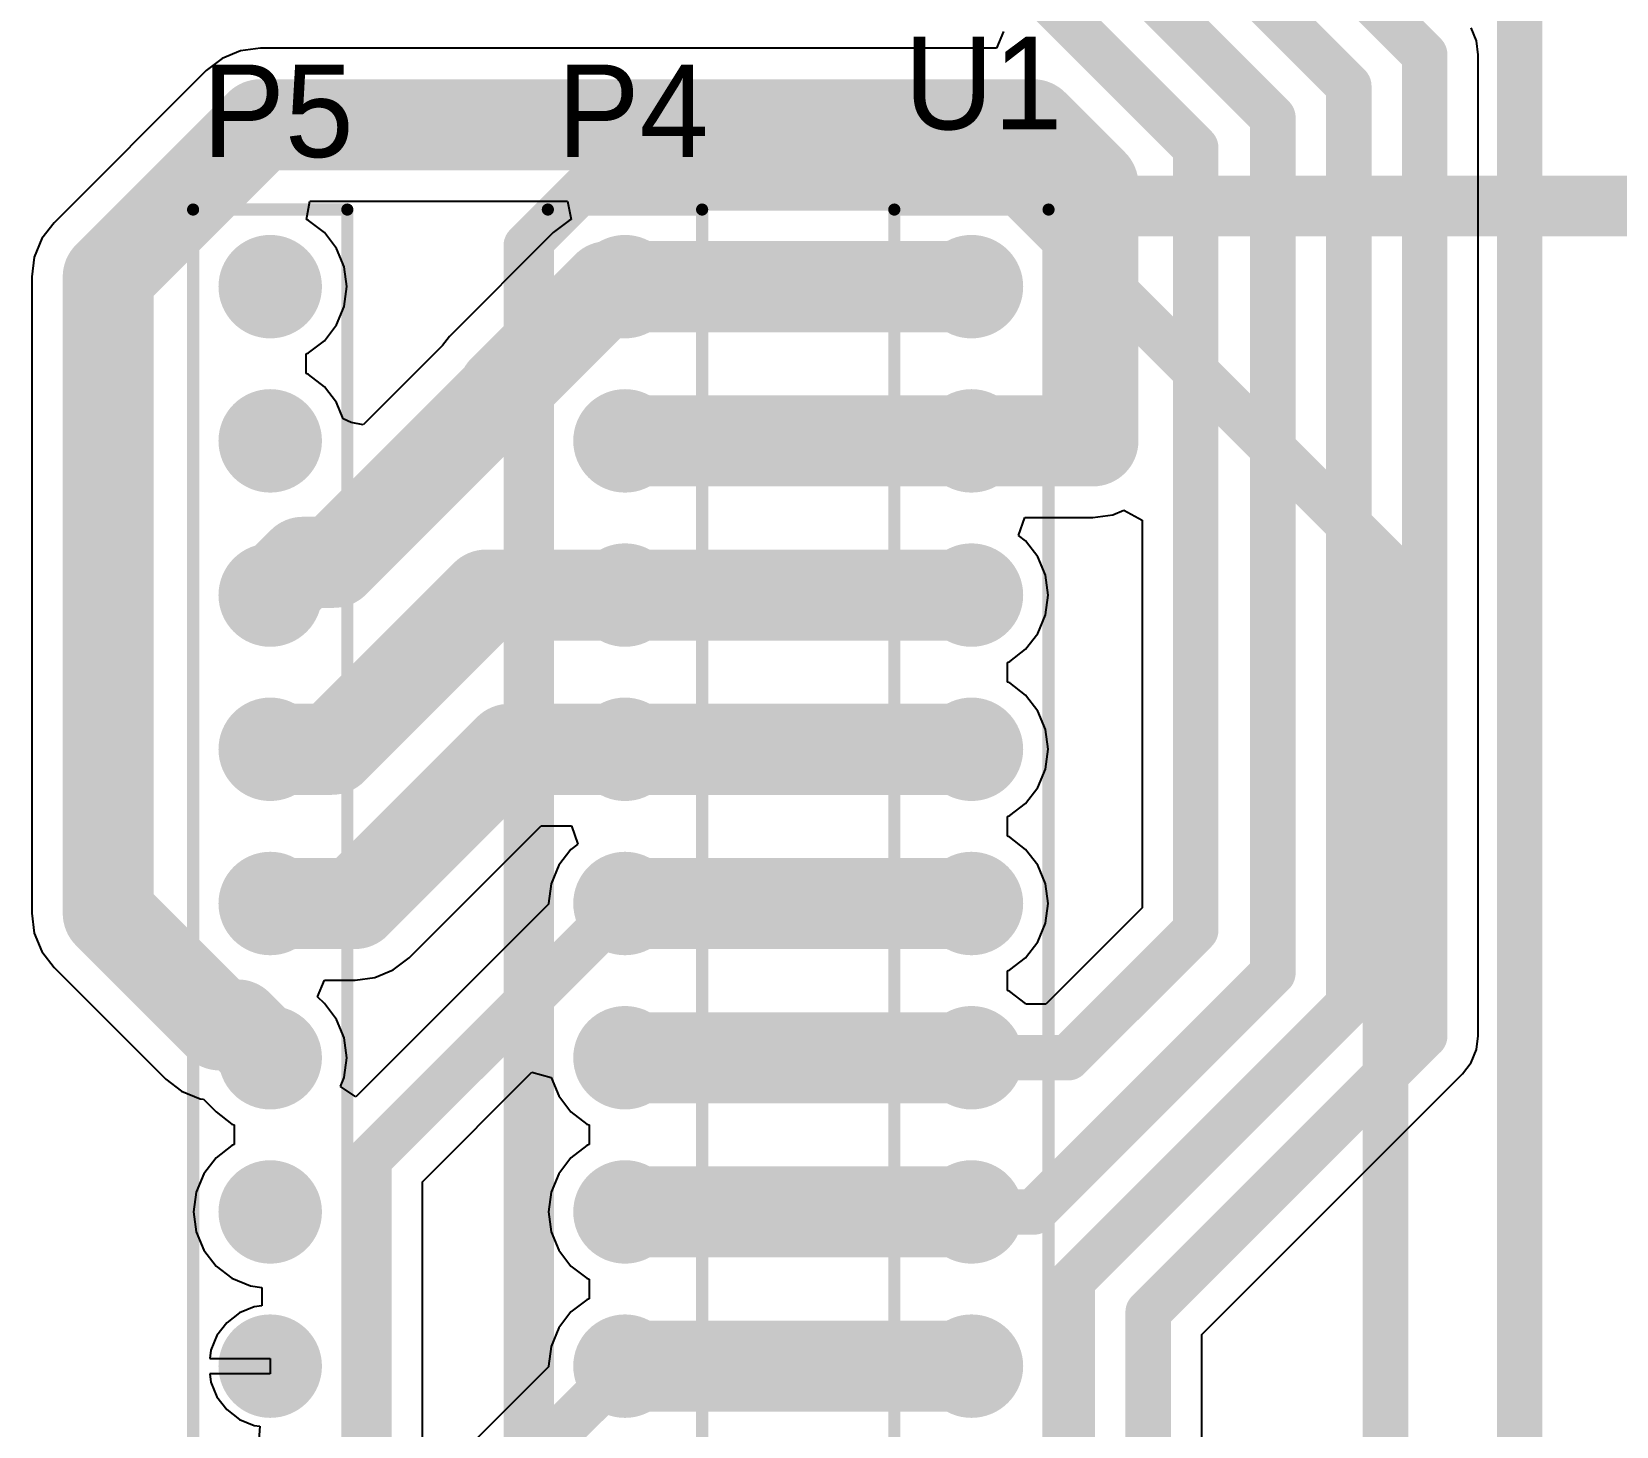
# Model space of a CAD drawing. Header units: millimetres. Extents: x 40 to 159, y 68 to 176.
# Drawn here: x 58.3 to 84.4, y 124.1 to 147.07 of the extents above; entities that cross this region are included whole.
import ezdxf

# ---------------------------------------------------------------- set-up
doc = ezdxf.new("R2010")
doc.units = ezdxf.units.MM
for name, color, linetype in [('BottomLayer', 5, 'Continuous'), ('BottomSolder', 6, 'Continuous'), ('MultiLayer', 9, 'Continuous'), ('PadHoleLayer', 156, 'Continuous'), ('TopLayer', 1, 'Continuous'), ('TopOverlay', 2, 'Continuous'), ('TopSolder', 216, 'Continuous')]:
    doc.layers.add(name, color=color, linetype=linetype)

# ---------------------------------------------------------------- blocks, each defined once
blk = doc.blocks.new('STM32F051C6B_______B_____8')
at = {"layer": 'BottomLayer', "const_width": 0.75}
for points in [[(-58.795, -15.25, 1), (-58.045, -15.25, 1)], [(-56.255, -15.25, 1), (-55.505, -15.25, 1)], [(-53.715, -15.25, 1), (-52.965, -15.25, 1)], [(-51.175, -15.25, 1), (-50.425, -15.25, 1)], [(-48.635, -15.25, 1), (-47.885, -15.25, 1)], [(-46.095, -15.25, 1), (-45.345, -15.25, 1)], [(-43.555, -15.25, 1), (-42.805, -15.25, 1)], [(-41.015, -15.25, 1), (-40.265, -15.25, 1)]]:
    blk.add_lwpolyline(points, format="xyb", close=True, dxfattribs=at)
at = {"layer": 'BottomSolder', "const_width": 0.852}
for points in [[(-58.846, -15.25, 1), (-57.994, -15.25, 1)], [(-56.306, -15.25, 1), (-55.454, -15.25, 1)], [(-53.766, -15.25, 1), (-52.914, -15.25, 1)], [(-51.226, -15.25, 1), (-50.374, -15.25, 1)], [(-48.686, -15.25, 1), (-47.834, -15.25, 1)], [(-46.146, -15.25, 1), (-45.294, -15.25, 1)], [(-43.606, -15.25, 1), (-42.754, -15.25, 1)], [(-41.066, -15.25, 1), (-40.214, -15.25, 1)]]:
    blk.add_lwpolyline(points, format="xyb", close=True, dxfattribs=at)
at = {"layer": 'MultiLayer', "const_width": 0.75}
for points in [[(-58.795, -15.25, 1), (-58.045, -15.25, 1)], [(-56.255, -15.25, 1), (-55.505, -15.25, 1)], [(-53.715, -15.25, 1), (-52.965, -15.25, 1)], [(-51.175, -15.25, 1), (-50.425, -15.25, 1)], [(-48.635, -15.25, 1), (-47.885, -15.25, 1)], [(-46.095, -15.25, 1), (-45.345, -15.25, 1)], [(-43.555, -15.25, 1), (-42.805, -15.25, 1)], [(-41.015, -15.25, 1), (-40.265, -15.25, 1)]]:
    blk.add_lwpolyline(points, format="xyb", close=True, dxfattribs=at)
at = {"layer": 'PadHoleLayer', "const_width": 0.45}
for points in [[(-58.645, -15.25, 1), (-58.195, -15.25, 1)], [(-56.105, -15.25, 1), (-55.655, -15.25, 1)], [(-53.565, -15.25, 1), (-53.115, -15.25, 1)], [(-51.025, -15.25, 1), (-50.575, -15.25, 1)], [(-48.485, -15.25, 1), (-48.035, -15.25, 1)], [(-45.945, -15.25, 1), (-45.495, -15.25, 1)], [(-43.405, -15.25, 1), (-42.955, -15.25, 1)], [(-40.865, -15.25, 1), (-40.415, -15.25, 1)]]:
    blk.add_lwpolyline(points, format="xyb", close=True, dxfattribs=at)
at = {"layer": 'TopLayer', "const_width": 0.75}
for points in [[(-58.795, -15.25, 1), (-58.045, -15.25, 1)], [(-56.255, -15.25, 1), (-55.505, -15.25, 1)], [(-53.715, -15.25, 1), (-52.965, -15.25, 1)], [(-51.175, -15.25, 1), (-50.425, -15.25, 1)], [(-48.635, -15.25, 1), (-47.885, -15.25, 1)], [(-46.095, -15.25, 1), (-45.345, -15.25, 1)], [(-43.555, -15.25, 1), (-42.805, -15.25, 1)], [(-41.015, -15.25, 1), (-40.265, -15.25, 1)]]:
    blk.add_lwpolyline(points, format="xyb", close=True, dxfattribs=at)
at = {"layer": 'TopOverlay'}
for points, const_width in [([(-59.75, -13), (-59.75, -2.25)], 1), ([(-59.69, -16.52), (-59.69, -13.98)], 0.2), ([(1.27, -13.98), (-59.69, -13.98)], 0.2), ([(-0.635, -16.52), (-59.69, -16.52)], 0.2)]:
    blk.add_lwpolyline(points, dxfattribs=dict(at, const_width=const_width))
for points, const_width in [([(-60, -13, 1), (-59.5, -13, 1)], 0.5), ([(-59.74, -13.98, 1), (-59.64, -13.98, 1)], 0.1), ([(-59.74, -13.98, 1), (-59.64, -13.98, 1)], 0.1), ([(-59.74, -16.52, 1), (-59.64, -16.52, 1)], 0.1), ([(-59.74, -16.52, 1), (-59.64, -16.52, 1)], 0.1)]:
    blk.add_lwpolyline(points, format="xyb", close=True, dxfattribs=dict(at, const_width=const_width))
at = {"layer": 'TopSolder', "const_width": 0.852}
for points in [[(-58.846, -15.25, 1), (-57.994, -15.25, 1)], [(-56.306, -15.25, 1), (-55.454, -15.25, 1)], [(-53.766, -15.25, 1), (-52.914, -15.25, 1)], [(-51.226, -15.25, 1), (-50.374, -15.25, 1)], [(-48.686, -15.25, 1), (-47.834, -15.25, 1)], [(-46.146, -15.25, 1), (-45.294, -15.25, 1)], [(-43.606, -15.25, 1), (-42.754, -15.25, 1)], [(-41.066, -15.25, 1), (-40.214, -15.25, 1)]]:
    blk.add_lwpolyline(points, format="xyb", close=True, dxfattribs=at)
blk = doc.blocks.new('HDR1X9_18')
at = {"layer": 'BottomLayer', "const_width": 0.75}
for points in [[(-20.695, 0, 1), (-19.945, 0, 1)], [(-18.155, 0, 1), (-17.405, 0, 1)], [(-15.615, 0, 1), (-14.865, 0, 1)], [(-13.075, 0, 1), (-12.325, 0, 1)], [(-10.535, 0, 1), (-9.785, 0, 1)], [(-7.995, 0, 1), (-7.245, 0, 1)], [(-5.455, 0, 1), (-4.705, 0, 1)], [(-2.915, 0, 1), (-2.165, 0, 1)]]:
    blk.add_lwpolyline(points, format="xyb", close=True, dxfattribs=at)
at = {"layer": 'BottomLayer'}
blk.add_solid([(0.75, 0.75), (-0.75, 0.75), (0.75, -0.75), (-0.75, -0.75)], dxfattribs=at)
at = {"layer": 'BottomSolder', "const_width": 0.852}
for points in [[(-20.746, 0, 1), (-19.894, 0, 1)], [(-18.206, 0, 1), (-17.354, 0, 1)], [(-15.666, 0, 1), (-14.814, 0, 1)], [(-13.126, 0, 1), (-12.274, 0, 1)], [(-10.586, 0, 1), (-9.734, 0, 1)], [(-8.046, 0, 1), (-7.194, 0, 1)], [(-5.506, 0, 1), (-4.654, 0, 1)], [(-2.966, 0, 1), (-2.114, 0, 1)]]:
    blk.add_lwpolyline(points, format="xyb", close=True, dxfattribs=at)
at = {"layer": 'BottomSolder'}
blk.add_solid([(0.852, 0.852), (-0.852, 0.852), (0.852, -0.852), (-0.852, -0.852)], dxfattribs=at)
at = {"layer": 'MultiLayer', "const_width": 0.75}
for points in [[(-20.695, 0, 1), (-19.945, 0, 1)], [(-18.155, 0, 1), (-17.405, 0, 1)], [(-15.615, 0, 1), (-14.865, 0, 1)], [(-13.075, 0, 1), (-12.325, 0, 1)], [(-10.535, 0, 1), (-9.785, 0, 1)], [(-7.995, 0, 1), (-7.245, 0, 1)], [(-5.455, 0, 1), (-4.705, 0, 1)], [(-2.915, 0, 1), (-2.165, 0, 1)]]:
    blk.add_lwpolyline(points, format="xyb", close=True, dxfattribs=at)
at = {"layer": 'MultiLayer'}
blk.add_solid([(0.75, 0.75), (-0.75, 0.75), (0.75, -0.75), (-0.75, -0.75)], dxfattribs=at)
at = {"layer": 'PadHoleLayer', "const_width": 0.45}
for points in [[(-20.545, 0, 1), (-20.095, 0, 1)], [(-18.005, 0, 1), (-17.555, 0, 1)], [(-15.465, 0, 1), (-15.015, 0, 1)], [(-12.925, 0, 1), (-12.475, 0, 1)], [(-10.385, 0, 1), (-9.935, 0, 1)], [(-7.845, 0, 1), (-7.395, 0, 1)], [(-5.305, 0, 1), (-4.855, 0, 1)], [(-2.765, 0, 1), (-2.315, 0, 1)], [(-0.225, 0, 1), (0.225, 0, 1)]]:
    blk.add_lwpolyline(points, format="xyb", close=True, dxfattribs=at)
at = {"layer": 'TopLayer', "const_width": 0.75}
for points in [[(-20.695, 0, 1), (-19.945, 0, 1)], [(-18.155, 0, 1), (-17.405, 0, 1)], [(-15.615, 0, 1), (-14.865, 0, 1)], [(-13.075, 0, 1), (-12.325, 0, 1)], [(-10.535, 0, 1), (-9.785, 0, 1)], [(-7.995, 0, 1), (-7.245, 0, 1)], [(-5.455, 0, 1), (-4.705, 0, 1)], [(-2.915, 0, 1), (-2.165, 0, 1)]]:
    blk.add_lwpolyline(points, format="xyb", close=True, dxfattribs=at)
at = {"layer": 'TopLayer'}
blk.add_solid([(0.75, 0.75), (-0.75, 0.75), (0.75, -0.75), (-0.75, -0.75)], dxfattribs=at)
at = {"layer": 'TopOverlay', "const_width": 0.2}
for points in [[(1.27, 1.27), (-21.59, 1.27)], [(-21.59, -1.27), (-21.59, 1.27)], [(1.27, -1.27), (1.27, 1.27)], [(1.27, -1.27), (-21.59, -1.27)]]:
    blk.add_lwpolyline(points, dxfattribs=at)
at = {"layer": 'TopOverlay', "const_width": 0.1}
for points in [[(-21.64, 1.27, 1), (-21.54, 1.27, 1)], [(-21.64, 1.27, 1), (-21.54, 1.27, 1)], [(1.22, 1.27, 1), (1.32, 1.27, 1)], [(1.22, 1.27, 1), (1.32, 1.27, 1)], [(-21.64, -1.27, 1), (-21.54, -1.27, 1)], [(-21.64, -1.27, 1), (-21.54, -1.27, 1)], [(1.22, -1.27, 1), (1.32, -1.27, 1)], [(1.22, -1.27, 1), (1.32, -1.27, 1)]]:
    blk.add_lwpolyline(points, format="xyb", close=True, dxfattribs=at)
at = {"layer": 'TopSolder', "const_width": 0.852}
for points in [[(-20.746, 0, 1), (-19.894, 0, 1)], [(-18.206, 0, 1), (-17.354, 0, 1)], [(-15.666, 0, 1), (-14.814, 0, 1)], [(-13.126, 0, 1), (-12.274, 0, 1)], [(-10.586, 0, 1), (-9.734, 0, 1)], [(-8.046, 0, 1), (-7.194, 0, 1)], [(-5.506, 0, 1), (-4.654, 0, 1)], [(-2.966, 0, 1), (-2.114, 0, 1)]]:
    blk.add_lwpolyline(points, format="xyb", close=True, dxfattribs=at)
at = {"layer": 'TopSolder'}
blk.add_solid([(0.852, 0.852), (-0.852, 0.852), (0.852, -0.852), (-0.852, -0.852)], dxfattribs=at)
blk = doc.blocks.new('HDR1X24_19')
at = {"layer": 'BottomLayer', "const_width": 0.75}
for points in [[(-58.795, 0, 1), (-58.045, 0, 1)], [(-56.255, 0, 1), (-55.505, 0, 1)], [(-53.715, 0, 1), (-52.965, 0, 1)], [(-51.175, 0, 1), (-50.425, 0, 1)], [(-48.635, 0, 1), (-47.885, 0, 1)], [(-46.095, 0, 1), (-45.345, 0, 1)], [(-43.555, 0, 1), (-42.805, 0, 1)], [(-41.015, 0, 1), (-40.265, 0, 1)]]:
    blk.add_lwpolyline(points, format="xyb", close=True, dxfattribs=at)
at = {"layer": 'BottomSolder', "const_width": 0.852}
for points in [[(-58.846, 0, 1), (-57.994, 0, 1)], [(-56.306, 0, 1), (-55.454, 0, 1)], [(-53.766, 0, 1), (-52.914, 0, 1)], [(-51.226, 0, 1), (-50.374, 0, 1)], [(-48.686, 0, 1), (-47.834, 0, 1)], [(-46.146, 0, 1), (-45.294, 0, 1)], [(-43.606, 0, 1), (-42.754, 0, 1)], [(-41.066, 0, 1), (-40.214, 0, 1)]]:
    blk.add_lwpolyline(points, format="xyb", close=True, dxfattribs=at)
at = {"layer": 'MultiLayer', "const_width": 0.75}
for points in [[(-58.795, 0, 1), (-58.045, 0, 1)], [(-56.255, 0, 1), (-55.505, 0, 1)], [(-53.715, 0, 1), (-52.965, 0, 1)], [(-51.175, 0, 1), (-50.425, 0, 1)], [(-48.635, 0, 1), (-47.885, 0, 1)], [(-46.095, 0, 1), (-45.345, 0, 1)], [(-43.555, 0, 1), (-42.805, 0, 1)], [(-41.015, 0, 1), (-40.265, 0, 1)]]:
    blk.add_lwpolyline(points, format="xyb", close=True, dxfattribs=at)
at = {"layer": 'PadHoleLayer', "const_width": 0.45}
for points in [[(-58.645, 0, 1), (-58.195, 0, 1)], [(-56.105, 0, 1), (-55.655, 0, 1)], [(-53.565, 0, 1), (-53.115, 0, 1)], [(-51.025, 0, 1), (-50.575, 0, 1)], [(-48.485, 0, 1), (-48.035, 0, 1)], [(-45.945, 0, 1), (-45.495, 0, 1)], [(-43.405, 0, 1), (-42.955, 0, 1)], [(-40.865, 0, 1), (-40.415, 0, 1)]]:
    blk.add_lwpolyline(points, format="xyb", close=True, dxfattribs=at)
at = {"layer": 'TopLayer', "const_width": 0.75}
for points in [[(-58.795, 0, 1), (-58.045, 0, 1)], [(-56.255, 0, 1), (-55.505, 0, 1)], [(-53.715, 0, 1), (-52.965, 0, 1)], [(-51.175, 0, 1), (-50.425, 0, 1)], [(-48.635, 0, 1), (-47.885, 0, 1)], [(-46.095, 0, 1), (-45.345, 0, 1)], [(-43.555, 0, 1), (-42.805, 0, 1)], [(-41.015, 0, 1), (-40.265, 0, 1)]]:
    blk.add_lwpolyline(points, format="xyb", close=True, dxfattribs=at)
at = {"layer": 'TopOverlay', "const_width": 0.2}
for points in [[(-59.69, -1.27), (-59.69, 1.27)], [(1.27, 1.27), (-59.69, 1.27)], [(-0.635, -1.27), (-59.69, -1.27)]]:
    blk.add_lwpolyline(points, dxfattribs=at)
at = {"layer": 'TopOverlay', "const_width": 0.1}
for points in [[(-59.74, 1.27, 1), (-59.64, 1.27, 1)], [(-59.74, 1.27, 1), (-59.64, 1.27, 1)], [(-59.74, -1.27, 1), (-59.64, -1.27, 1)], [(-59.74, -1.27, 1), (-59.64, -1.27, 1)]]:
    blk.add_lwpolyline(points, format="xyb", close=True, dxfattribs=at)
at = {"layer": 'TopSolder', "const_width": 0.852}
for points in [[(-58.846, 0, 1), (-57.994, 0, 1)], [(-56.306, 0, 1), (-55.454, 0, 1)], [(-53.766, 0, 1), (-52.914, 0, 1)], [(-51.226, 0, 1), (-50.374, 0, 1)], [(-48.686, 0, 1), (-47.834, 0, 1)], [(-46.146, 0, 1), (-45.294, 0, 1)], [(-43.606, 0, 1), (-42.754, 0, 1)], [(-41.066, 0, 1), (-40.214, 0, 1)]]:
    blk.add_lwpolyline(points, format="xyb", close=True, dxfattribs=at)

msp = doc.modelspace()

# ---------------------------------------------------------------- linework, layer by layer
at = {"layer": 'BottomLayer'}
for p, q in [((74.303, 147.08), (74.188, 146.803)), ((82.092, 146.923), (82.004, 147.136)), ((82.123, 146.694), (82.092, 146.923)), ((61.742, 146.76), (61.438, 146.634)), ((62.069, 146.803), (61.742, 146.76)), ((74.188, 146.803), (62.069, 146.803)), ((82.123, 130.536), (82.123, 146.694)), ((61.177, 146.434), (58.671, 143.928)), ((61.438, 146.634), (61.177, 146.434)), ((62.826, 143.981), (62.885, 144.281)), ((62.885, 144.281), (67.128, 144.281)), ((67.128, 144.281), (67.188, 143.981)), ((58.671, 143.928), (58.471, 143.667)), ((62.86, 143.967), (62.826, 143.981)), ((63.122, 143.767), (62.86, 143.967)), ((67.153, 143.967), (66.892, 143.767)), ((67.188, 143.981), (67.153, 143.967)), ((58.471, 143.667), (58.345, 143.363)), ((63.322, 143.505), (63.122, 143.767)), ((66.892, 143.767), (65.18, 142.055)), ((58.345, 143.363), (58.302, 143.036)), ((63.448, 143.201), (63.322, 143.505)), ((58.302, 143.036), (58.302, 132.554)), ((63.491, 142.875), (63.448, 143.201)), ((63.448, 142.549), (63.491, 142.875)), ((63.322, 142.245), (63.448, 142.549)), ((63.122, 141.983), (63.322, 142.245)), ((62.86, 141.783), (63.122, 141.983)), ((65.18, 142.055), (65.067, 141.907)), ((62.822, 141.767), (62.86, 141.783)), ((62.822, 141.443), (62.822, 141.767)), ((65.067, 141.907), (63.759, 140.599)), ((62.86, 141.427), (62.822, 141.443)), ((63.122, 141.227), (62.86, 141.427)), ((63.322, 140.965), (63.122, 141.227)), ((63.433, 140.697), (63.322, 140.965)), ((63.564, 140.638), (63.433, 140.697)), ((63.759, 140.599), (63.564, 140.638)), ((75.777, 139.074), (76.103, 139.117)), ((76.103, 139.117), (76.287, 139.193)), ((76.287, 139.193), (76.587, 139.031)), ((74.554, 138.774), (74.656, 139.074)), ((74.656, 139.074), (75.777, 139.074)), ((76.587, 139.031), (76.587, 132.643)), ((74.669, 138.687), (74.554, 138.774)), ((74.869, 138.425), (74.669, 138.687)), ((74.995, 138.121), (74.869, 138.425)), ((75.038, 137.795), (74.995, 138.121)), ((74.995, 137.469), (75.038, 137.795)), ((74.869, 137.165), (74.995, 137.469)), ((74.669, 136.903), (74.869, 137.165)), ((74.407, 136.703), (74.669, 136.903)), ((74.369, 136.687), (74.407, 136.703)), ((74.369, 136.363), (74.369, 136.687)), ((74.407, 136.347), (74.369, 136.363)), ((74.669, 136.147), (74.407, 136.347)), ((74.869, 135.885), (74.669, 136.147)), ((74.995, 135.581), (74.869, 135.885)), ((75.038, 135.255), (74.995, 135.581)), ((74.995, 134.929), (75.038, 135.255)), ((74.869, 134.625), (74.995, 134.929)), ((74.669, 134.363), (74.869, 134.625)), ((74.369, 134.147), (74.407, 134.163)), ((74.369, 133.823), (74.369, 134.147)), ((74.407, 134.163), (74.669, 134.363)), ((64.519, 131.823), (66.689, 133.994)), ((66.689, 133.994), (67.193, 133.994)), ((67.193, 133.994), (67.295, 133.694)), ((67.18, 133.607), (66.98, 133.345)), ((67.295, 133.694), (67.18, 133.607)), ((74.407, 133.807), (74.369, 133.823)), ((74.669, 133.607), (74.407, 133.807)), ((74.869, 133.345), (74.669, 133.607)), ((66.98, 133.345), (66.854, 133.041)), ((74.995, 133.041), (74.869, 133.345)), ((66.854, 133.041), (66.811, 132.715)), ((75.038, 132.715), (74.995, 133.041)), ((66.813, 132.704), (63.642, 129.533)), ((66.811, 132.715), (66.813, 132.704)), ((74.995, 132.389), (75.038, 132.715)), ((76.587, 132.643), (75.002, 131.058)), ((58.302, 132.554), (58.345, 132.227)), ((74.869, 132.085), (74.995, 132.389)), ((58.345, 132.227), (58.471, 131.923)), ((74.669, 131.823), (74.869, 132.085)), ((58.471, 131.923), (58.671, 131.662)), ((64.257, 131.623), (64.519, 131.823)), ((74.407, 131.623), (74.669, 131.823)), ((58.671, 131.662), (60.51, 129.823)), ((63.953, 131.497), (64.257, 131.623)), ((74.369, 131.607), (74.407, 131.623)), ((74.369, 131.283), (74.369, 131.607)), ((63.011, 131.177), (63.126, 131.454)), ((63.126, 131.454), (63.627, 131.454)), ((63.627, 131.454), (63.953, 131.497)), ((74.407, 131.267), (74.369, 131.283)), ((74.669, 131.067), (74.407, 131.267)), ((63.122, 131.067), (63.011, 131.177)), ((63.322, 130.805), (63.122, 131.067)), ((74.675, 131.058), (74.669, 131.067)), ((75.002, 131.058), (74.675, 131.058)), ((63.448, 130.501), (63.322, 130.805)), ((63.491, 130.175), (63.448, 130.501)), ((82.092, 130.308), (82.123, 130.536)), ((82.004, 130.095), (82.092, 130.308)), ((63.448, 129.849), (63.491, 130.175)), ((81.864, 129.912), (82.004, 130.095)), ((60.51, 129.823), (60.771, 129.623)), ((63.387, 129.703), (63.448, 129.849)), ((63.642, 129.533), (63.387, 129.703)), ((64.738, 128.132), (66.54, 129.935)), ((66.54, 129.935), (66.854, 129.849)), ((66.854, 129.849), (66.98, 129.545)), ((77.571, 125.619), (81.864, 129.912)), ((60.771, 129.623), (61.075, 129.497)), ((61.075, 129.497), (61.132, 129.49)), ((61.132, 129.49), (61.338, 129.283)), ((66.98, 129.545), (67.18, 129.283)), ((61.338, 129.283), (61.6, 129.083)), ((67.18, 129.283), (67.442, 129.083)), ((61.6, 129.083), (61.638, 129.067)), ((61.638, 129.067), (61.638, 128.743)), ((67.442, 129.083), (67.48, 129.067)), ((67.48, 129.067), (67.48, 128.743)), ((61.6, 128.727), (61.338, 128.527)), ((61.638, 128.743), (61.6, 128.727)), ((67.442, 128.727), (67.18, 128.527)), ((67.48, 128.743), (67.442, 128.727)), ((61.338, 128.527), (61.138, 128.265)), ((67.18, 128.527), (66.98, 128.265)), ((61.138, 128.265), (61.012, 127.961)), ((64.738, 123.401), (64.738, 128.132)), ((66.98, 128.265), (66.854, 127.961)), ((61.012, 127.961), (60.969, 127.635)), ((66.854, 127.961), (66.811, 127.635)), ((60.969, 127.635), (61.012, 127.309)), ((66.811, 127.635), (66.854, 127.309)), ((61.012, 127.309), (61.138, 127.005)), ((66.854, 127.309), (66.98, 127.005)), ((61.138, 127.005), (61.338, 126.743)), ((66.98, 127.005), (67.18, 126.743)), ((61.338, 126.743), (61.6, 126.543)), ((67.18, 126.743), (67.442, 126.543)), ((61.6, 126.543), (61.904, 126.417)), ((61.904, 126.417), (62.093, 126.392)), ((62.093, 126.392), (62.093, 126.09)), ((67.442, 126.543), (67.48, 126.527)), ((67.48, 126.527), (67.48, 126.203)), ((61.968, 126.073), (61.724, 125.972)), ((62.093, 126.09), (61.968, 126.073)), ((67.442, 126.187), (67.18, 125.987)), ((67.48, 126.203), (67.442, 126.187)), ((61.514, 125.811), (61.353, 125.601)), ((61.724, 125.972), (61.514, 125.811)), ((67.18, 125.987), (66.98, 125.725)), ((61.353, 125.601), (61.252, 125.357)), ((66.98, 125.725), (66.854, 125.421)), ((77.571, 115.306), (77.571, 125.619)), ((61.252, 125.357), (61.234, 125.222)), ((66.854, 125.421), (66.811, 125.095)), ((61.234, 125.222), (62.23, 125.222)), ((62.23, 125.222), (62.23, 124.968)), ((66.813, 125.084), (65.015, 123.286)), ((66.811, 125.095), (66.813, 125.084)), ((62.23, 124.968), (61.234, 124.968)), ((61.234, 124.968), (61.252, 124.833)), ((61.252, 124.833), (61.353, 124.589)), ((61.353, 124.589), (61.514, 124.379)), ((61.514, 124.379), (61.724, 124.218)), ((61.724, 124.218), (61.968, 124.117)), ((61.968, 124.117), (62.058, 124.105)), ((62.058, 124.105), (62.038, 123.805))]:
    msp.add_line(p, q, dxfattribs=at)
for points, const_width in [([(77.811, 150.123), (81.24, 146.694)], 0.75), ([(76.561, 149.606), (79.99, 146.177)], 0.75), ([(75.311, 149.088), (78.74, 145.659)], 0.75), ([(74.041, 148.59), (77.47, 145.161)], 0.75), ([(81.24, 130.536), (81.24, 146.694)], 0.75), ([(79.99, 131.054), (79.99, 146.177)], 0.75), ([(59.563, 143.036), (62.069, 145.542)], 1.5), ([(62.069, 145.542), (74.791, 145.542)], 1.5), ([(74.791, 145.542), (75.777, 144.556)], 1.5), ([(78.74, 131.572), (78.74, 145.659)], 0.75), ([(77.47, 132.277), (77.47, 145.161)], 0.75), ([(75.777, 140.335), (75.777, 144.556)], 1.5), ([(59.563, 132.554), (59.563, 143.036)], 1.5), ([(66.072, 141.163), (67.784, 142.875)], 1.5), ([(67.784, 142.875), (68.072, 142.875)], 1.5), ([(68.072, 142.875), (73.777, 142.875)], 1.5), ([(63.278, 138.335), (66.072, 141.129)], 1.5), ([(66.072, 141.129), (66.072, 141.163)], 1.5), ([(68.072, 140.335), (73.777, 140.335)], 1.5), ([(73.777, 140.335), (75.777, 140.335)], 1.5), ([(62.23, 137.795), (62.77, 138.335)], 1.5), ([(62.77, 138.335), (63.278, 138.335)], 1.5), ([(63.246, 135.255), (65.786, 137.795)], 1.5), ([(65.786, 137.795), (68.072, 137.795)], 1.5), ([(68.072, 137.795), (73.777, 137.795)], 1.5), ([(62.23, 135.255), (63.246, 135.255)], 1.5), ([(63.627, 132.715), (66.167, 135.255)], 1.5), ([(66.167, 135.255), (68.072, 135.255)], 1.5), ([(68.072, 135.255), (73.777, 135.255)], 1.5), ([(62.23, 132.715), (63.627, 132.715)], 1.5), ([(68.072, 132.715), (73.777, 132.715)], 1.5), ([(59.563, 132.554), (61.402, 130.715)], 1.5), ([(63.855, 128.498), (68.072, 132.715)], 0.75), ([(75.368, 130.175), (77.47, 132.277)], 0.75), ([(74.803, 127.635), (78.74, 131.572)], 0.75), ([(61.402, 130.715), (61.69, 130.715)], 1.5), ([(61.69, 130.715), (62.23, 130.175)], 1.5), ([(75.438, 126.502), (79.99, 131.054)], 0.75), ([(68.072, 130.175), (73.777, 130.175)], 1.5), ([(76.688, 125.984), (81.24, 130.536)], 0.75), ([(73.777, 130.175), (75.368, 130.175)], 0.75), ([(63.855, 121.443), (63.855, 128.498)], 0.75), ([(68.072, 127.635), (73.777, 127.635)], 1.5), ([(73.777, 127.635), (74.803, 127.635)], 0.75), ([(75.438, 121.676), (75.438, 126.502)], 0.75), ([(76.688, 115.306), (76.688, 125.984)], 0.75), ([(68.072, 125.095), (73.777, 125.095)], 1.5), ([(65.105, 122.128), (68.072, 125.095)], 0.75)]:
    msp.add_lwpolyline(points, dxfattribs=dict(at, const_width=const_width))
for points, const_width in [([(81.052, 146.694, 1), (81.428, 146.694, 1)], 0.375), ([(81.052, 146.694, 1), (81.428, 146.694, 1)], 0.375), ([(79.802, 146.177, 1), (80.178, 146.177, 1)], 0.375), ([(79.802, 146.177, 1), (80.178, 146.177, 1)], 0.375), ([(61.694, 145.542, 1), (62.444, 145.542, 1)], 0.75), ([(61.694, 145.542, 1), (62.444, 145.542, 1)], 0.75), ([(74.416, 145.542, 1), (75.166, 145.542, 1)], 0.75), ([(74.416, 145.542, 1), (75.166, 145.542, 1)], 0.75), ([(78.552, 145.659, 1), (78.928, 145.659, 1)], 0.375), ([(78.552, 145.659, 1), (78.928, 145.659, 1)], 0.375), ([(77.282, 145.161, 1), (77.657, 145.161, 1)], 0.375), ([(77.282, 145.161, 1), (77.657, 145.161, 1)], 0.375), ([(75.402, 144.556, 1), (76.152, 144.556, 1)], 0.75), ([(75.402, 144.556, 1), (76.152, 144.556, 1)], 0.75), ([(59.188, 143.036, 1), (59.938, 143.036, 1)], 0.75), ([(59.188, 143.036, 1), (59.938, 143.036, 1)], 0.75), ([(67.409, 142.875, 1), (68.159, 142.875, 1)], 0.75), ([(67.409, 142.875, 1), (68.159, 142.875, 1)], 0.75), ([(67.697, 142.875, 1), (68.447, 142.875, 1)], 0.75), ([(67.697, 142.875, 1), (68.447, 142.875, 1)], 0.75), ([(73.402, 142.875, 1), (74.152, 142.875, 1)], 0.75), ([(65.697, 141.163, 1), (66.447, 141.163, 1)], 0.75), ([(65.697, 141.163, 1), (66.447, 141.163, 1)], 0.75), ([(65.697, 141.129, 1), (66.447, 141.129, 1)], 0.75), ([(65.697, 141.129, 1), (66.447, 141.129, 1)], 0.75), ([(67.697, 140.335, 1), (68.447, 140.335, 1)], 0.75), ([(73.402, 140.335, 1), (74.152, 140.335, 1)], 0.75), ([(73.402, 140.335, 1), (74.152, 140.335, 1)], 0.75), ([(75.402, 140.335, 1), (76.152, 140.335, 1)], 0.75), ([(75.402, 140.335, 1), (76.152, 140.335, 1)], 0.75), ([(62.395, 138.335, 1), (63.145, 138.335, 1)], 0.75), ([(62.395, 138.335, 1), (63.145, 138.335, 1)], 0.75), ([(62.903, 138.335, 1), (63.653, 138.335, 1)], 0.75), ([(62.903, 138.335, 1), (63.653, 138.335, 1)], 0.75), ([(61.855, 137.795, 1), (62.605, 137.795, 1)], 0.75), ([(65.411, 137.795, 1), (66.161, 137.795, 1)], 0.75), ([(65.411, 137.795, 1), (66.161, 137.795, 1)], 0.75), ([(67.697, 137.795, 1), (68.447, 137.795, 1)], 0.75), ([(67.697, 137.795, 1), (68.447, 137.795, 1)], 0.75), ([(73.402, 137.795, 1), (74.152, 137.795, 1)], 0.75), ([(61.855, 135.255, 1), (62.605, 135.255, 1)], 0.75), ([(62.871, 135.255, 1), (63.621, 135.255, 1)], 0.75), ([(62.871, 135.255, 1), (63.621, 135.255, 1)], 0.75), ([(65.792, 135.255, 1), (66.542, 135.255, 1)], 0.75), ([(65.792, 135.255, 1), (66.542, 135.255, 1)], 0.75), ([(67.697, 135.255, 1), (68.447, 135.255, 1)], 0.75), ([(67.697, 135.255, 1), (68.447, 135.255, 1)], 0.75), ([(73.402, 135.255, 1), (74.152, 135.255, 1)], 0.75), ([(61.855, 132.715, 1), (62.605, 132.715, 1)], 0.75), ([(63.252, 132.715, 1), (64.002, 132.715, 1)], 0.75), ([(63.252, 132.715, 1), (64.002, 132.715, 1)], 0.75), ([(67.697, 132.715, 1), (68.447, 132.715, 1)], 0.75), ([(73.402, 132.715, 1), (74.152, 132.715, 1)], 0.75), ([(59.188, 132.554, 1), (59.938, 132.554, 1)], 0.75), ([(59.188, 132.554, 1), (59.938, 132.554, 1)], 0.75), ([(67.884, 132.715, 1), (68.26, 132.715, 1)], 0.375), ([(77.282, 132.277, 1), (77.657, 132.277, 1)], 0.375), ([(77.282, 132.277, 1), (77.657, 132.277, 1)], 0.375), ([(78.552, 131.572, 1), (78.928, 131.572, 1)], 0.375), ([(78.552, 131.572, 1), (78.928, 131.572, 1)], 0.375), ([(61.027, 130.715, 1), (61.777, 130.715, 1)], 0.75), ([(61.027, 130.715, 1), (61.777, 130.715, 1)], 0.75), ([(61.315, 130.715, 1), (62.065, 130.715, 1)], 0.75), ([(61.315, 130.715, 1), (62.065, 130.715, 1)], 0.75), ([(79.802, 131.054, 1), (80.178, 131.054, 1)], 0.375), ([(79.802, 131.054, 1), (80.178, 131.054, 1)], 0.375), ([(61.855, 130.175, 1), (62.605, 130.175, 1)], 0.75), ([(67.697, 130.175, 1), (68.447, 130.175, 1)], 0.75), ([(73.402, 130.175, 1), (74.152, 130.175, 1)], 0.75), ([(81.052, 130.536, 1), (81.428, 130.536, 1)], 0.375), ([(81.052, 130.536, 1), (81.428, 130.536, 1)], 0.375), ([(73.589, 130.175, 1), (73.965, 130.175, 1)], 0.375), ([(75.18, 130.175, 1), (75.555, 130.175, 1)], 0.375), ([(75.18, 130.175, 1), (75.555, 130.175, 1)], 0.375), ([(63.668, 128.498, 1), (64.043, 128.498, 1)], 0.375), ([(63.668, 128.498, 1), (64.043, 128.498, 1)], 0.375), ([(67.697, 127.635, 1), (68.447, 127.635, 1)], 0.75), ([(73.402, 127.635, 1), (74.152, 127.635, 1)], 0.75), ([(73.589, 127.635, 1), (73.965, 127.635, 1)], 0.375), ([(74.615, 127.635, 1), (74.991, 127.635, 1)], 0.375), ([(74.615, 127.635, 1), (74.991, 127.635, 1)], 0.375), ([(75.25, 126.502, 1), (75.626, 126.502, 1)], 0.375), ([(75.25, 126.502, 1), (75.626, 126.502, 1)], 0.375), ([(76.5, 125.984, 1), (76.876, 125.984, 1)], 0.375), ([(76.5, 125.984, 1), (76.876, 125.984, 1)], 0.375), ([(67.697, 125.095, 1), (68.447, 125.095, 1)], 0.75), ([(73.402, 125.095, 1), (74.152, 125.095, 1)], 0.75), ([(67.884, 125.095, 1), (68.26, 125.095, 1)], 0.375)]:
    msp.add_lwpolyline(points, format="xyb", close=True, dxfattribs=dict(at, const_width=const_width))
at = {"layer": 'TopLayer', "const_width": 0.75}
for points in [[(82.804, 116.137), (82.804, 155.956)], [(66.447, 143.548), (67.399, 144.5)], [(67.399, 144.5), (74.45, 144.5)], [(74.45, 144.5), (80.596, 138.355)], [(66.447, 123.291), (66.447, 143.548)], [(80.596, 85.984), (80.596, 138.355)]]:
    msp.add_lwpolyline(points, dxfattribs=at)
at = {"layer": 'TopLayer', "const_width": 0.375}
for points in [[(67.211, 144.5, 1), (67.586, 144.5, 1)], [(67.211, 144.5, 1), (67.586, 144.5, 1)], [(74.263, 144.5, 1), (74.638, 144.5, 1)], [(74.263, 144.5, 1), (74.638, 144.5, 1)], [(66.259, 143.548, 1), (66.634, 143.548, 1)], [(66.259, 143.548, 1), (66.634, 143.548, 1)], [(80.408, 138.355, 1), (80.783, 138.355, 1)], [(80.408, 138.355, 1), (80.783, 138.355, 1)]]:
    msp.add_lwpolyline(points, format="xyb", close=True, dxfattribs=at)

# ---------------------------------------------------------------- block references
at = {"rotation": 270}
for name, p in [('STM32F051C6B_______B_____8', (89.027, 84.455)), ('HDR1X9_18', (62.23, 122.555)), ('HDR1X24_19', (68.072, 84.455))]:
    msp.add_blockref(name, p, dxfattribs=at)

# ---------------------------------------------------------------- texts
at = {"layer": 'TopOverlay'}
for s, p in [('U1', (72.669, 145.466)), ('P5', (61.112, 145.009)), ('P4', (66.954, 145.009))]:
    msp.add_text(s, height=1.524, dxfattribs=at).set_placement(p)

doc.saveas('drawing.dxf')
